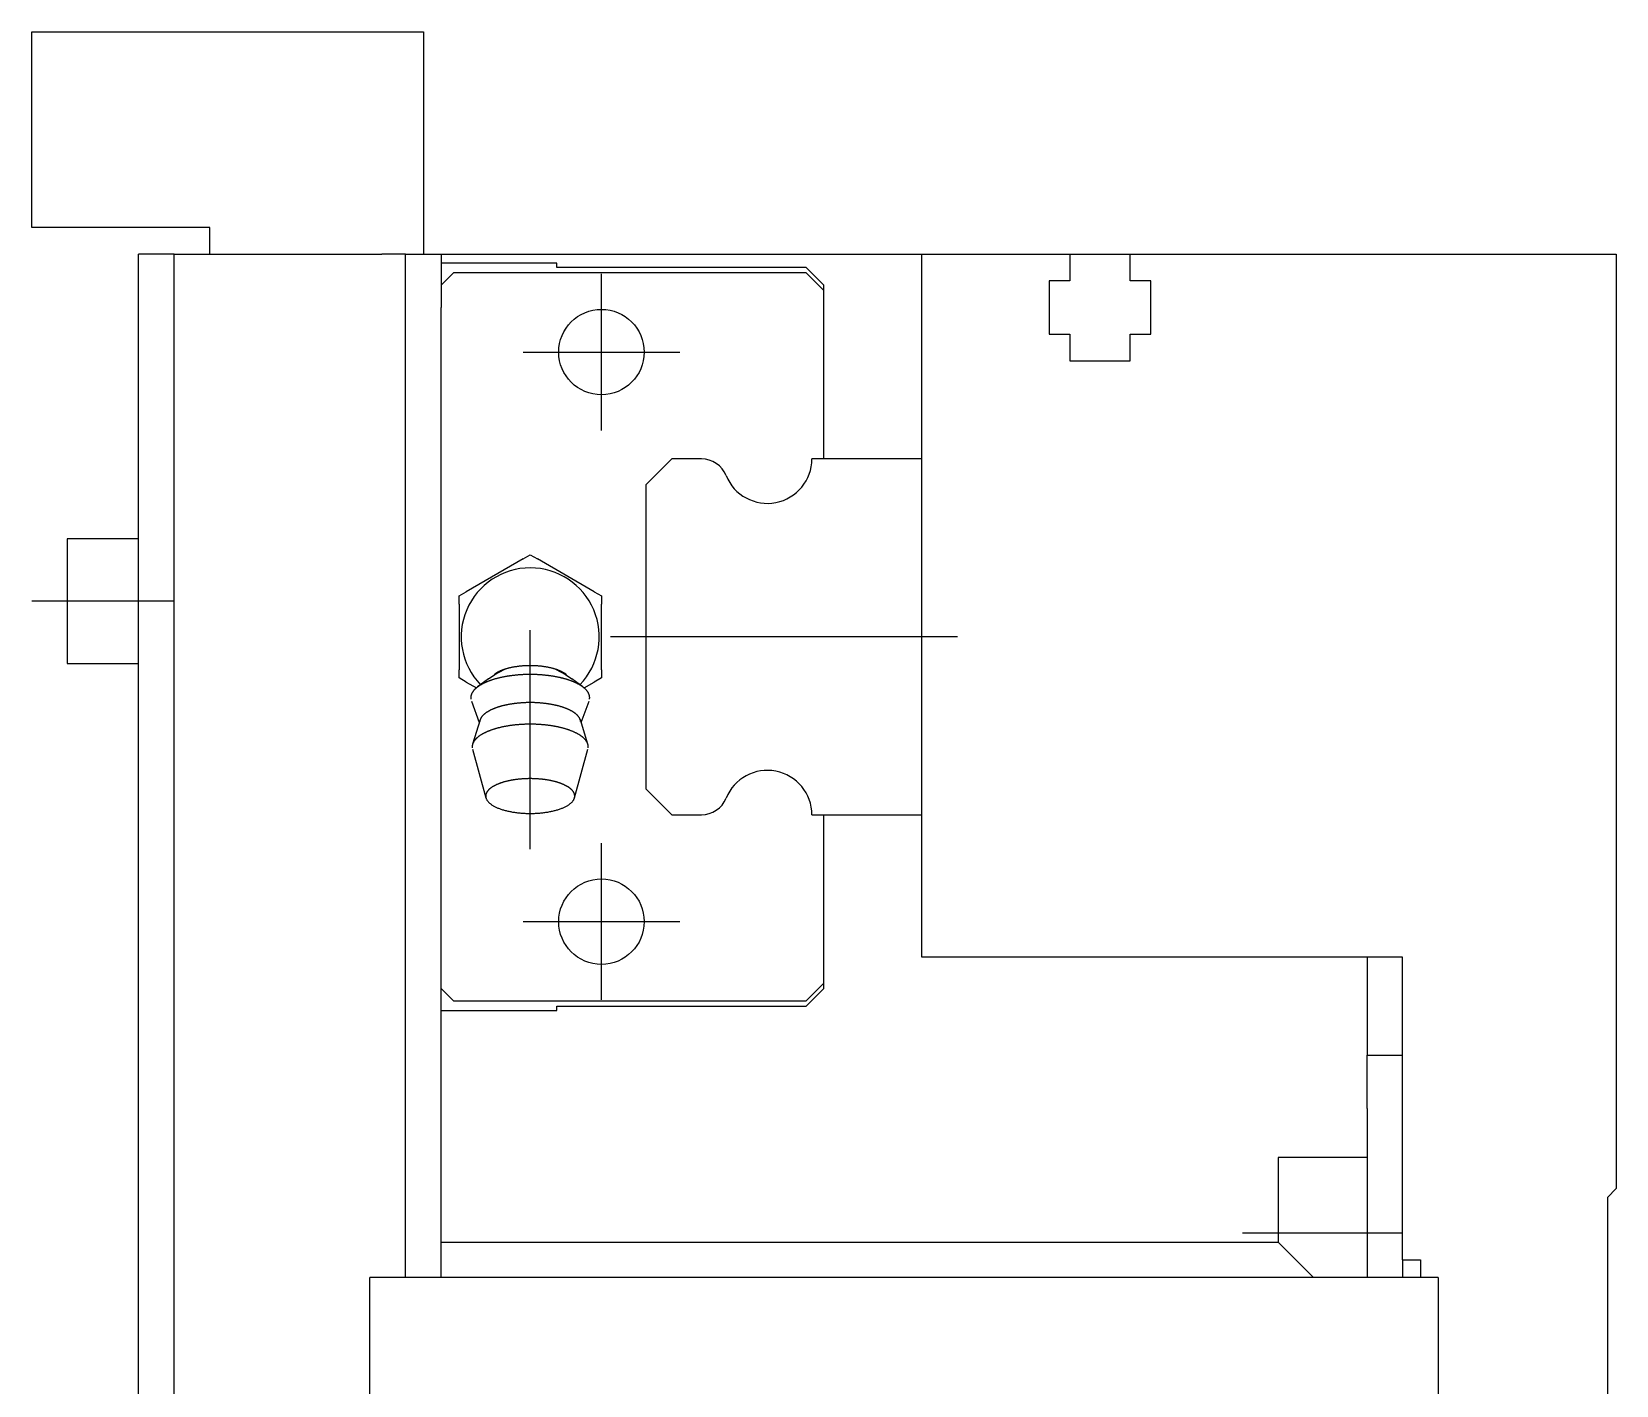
# Model space of a CAD drawing. Extents: x -94 to 672, y -24 to 362.
# Drawn here: x 583.5 to 672.5, y 283.8 to 359.9 of the extents above; entities that cross this region are included whole.
import ezdxf

# ---------------------------------------------------------------- set-up
doc = ezdxf.new("R2010")
doc.units = 0
doc.linetypes.add('CENTER', pattern=[50.8, 31.75, -6.35, 6.35, -6.35])
doc.layers.get('0').update_dxf_attribs({"linetype": 'CONTINUOUS'})
doc.layers.add('CENTER', color=1, linetype='CENTER')

msp = doc.modelspace()

# ---------------------------------------------------------------- linework, layer by layer
at = {"color": 7, "linetype": 'CONTINUOUS'}
for p, q in [((583.498, 348.9), (583.498, 359.9)), ((583.498, 359.9), (605.498, 359.9)), ((605.498, 359.9), (605.498, 347.4)), ((593.498, 348.9), (583.498, 348.9)), ((593.498, 347.4), (593.498, 348.9)), ((591.498, 347.4), (589.498, 347.4)), ((589.498, 344.4), (589.498, 347.4)), ((591.498, 347.4), (594.832, 347.4)), ((591.498, 344.4), (591.498, 347.4)), ((594.832, 347.4), (603.165, 347.4)), ((604.498, 347.4), (603.165, 347.4)), ((604.498, 344.4), (604.498, 347.4)), ((604.498, 347.4), (606.498, 347.4)), ((606.498, 347.4), (633.498, 347.4)), ((606.498, 347.4), (606.498, 344.4)), ((633.498, 335.9), (633.498, 347.4)), ((633.498, 347.4), (641.798, 347.4)), ((641.798, 347.4), (641.798, 345.9)), ((641.798, 347.4), (645.198, 347.4)), ((645.198, 347.4), (672.498, 347.4)), ((645.198, 345.9), (645.198, 347.4)), ((672.498, 347.4), (672.498, 294.9)), ((612.998, 346.9), (606.498, 346.9)), ((607.188, 346.35), (606.498, 345.66)), ((627.001, 346.35), (607.188, 346.35)), ((612.998, 346.65), (612.998, 346.9)), ((627.001, 346.65), (612.998, 346.65)), ((627.998, 345.653), (627.001, 346.65)), ((627.998, 345.353), (627.001, 346.35)), ((627.998, 345.353), (627.998, 345.653)), ((627.998, 335.9), (627.998, 345.353)), ((640.648, 345.9), (640.648, 342.9)), ((641.798, 345.9), (640.648, 345.9)), ((646.348, 345.9), (645.198, 345.9)), ((646.348, 342.9), (646.348, 345.9)), ((589.498, 155.4), (589.498, 344.4)), ((591.498, 155.4), (591.498, 344.4)), ((604.498, 289.9), (604.498, 344.4)), ((606.498, 289.9), (606.498, 344.4)), ((640.648, 342.9), (641.798, 342.9)), ((641.798, 342.9), (641.798, 341.4)), ((645.198, 341.4), (645.198, 342.9)), ((645.198, 342.9), (646.348, 342.9)), ((641.798, 341.4), (645.198, 341.4)), ((619.455, 335.9), (617.998, 334.443)), ((621.11, 335.9), (619.455, 335.9)), ((633.498, 335.9), (627.318, 335.9)), ((633.498, 315.9), (633.498, 335.9)), ((633.498, 315.9), (633.498, 335.9)), ((617.998, 334.443), (617.998, 317.357)), ((585.498, 331.4), (585.498, 327.9)), ((589.498, 331.4), (585.498, 331.4)), ((611.098, 330.282), (607.904, 328.438)), ((611.098, 330.282), (611.498, 330.513)), ((611.498, 330.513), (611.899, 330.282)), ((615.093, 328.438), (611.899, 330.282)), ((607.503, 328.207), (607.904, 328.438)), ((615.093, 328.438), (615.493, 328.207)), ((585.498, 327.9), (585.498, 324.4)), ((607.503, 327.744), (607.503, 328.207)), ((607.503, 327.744), (607.503, 324.056)), ((615.493, 328.207), (615.493, 327.744)), ((615.493, 324.056), (615.493, 327.744)), ((585.498, 324.4), (589.498, 324.4)), ((607.503, 323.593), (607.503, 324.056)), ((609.512, 323.784), (610.073, 324.08)), ((612.923, 324.08), (613.484, 323.784)), ((615.493, 324.056), (615.493, 323.593)), ((607.904, 323.362), (607.503, 323.593)), ((607.904, 323.362), (608.474, 323.033)), ((609.161, 323.55), (608.537, 323.083)), ((609.161, 323.55), (609.512, 323.784)), ((613.484, 323.784), (613.836, 323.55)), ((614.459, 323.083), (613.836, 323.55)), ((614.523, 323.033), (615.093, 323.362)), ((615.493, 323.593), (615.093, 323.362)), ((608.193, 322.293), (608.639, 321.086)), ((614.358, 321.086), (614.804, 322.293)), ((608.684, 321.232), (608.262, 319.871)), ((614.735, 319.871), (614.313, 321.232)), ((608.257, 319.581), (609.013, 316.851)), ((613.984, 316.851), (614.74, 319.581)), ((617.998, 317.357), (619.455, 315.9)), ((619.455, 315.9), (621.11, 315.9)), ((627.318, 315.9), (633.498, 315.9)), ((627.998, 306.447), (627.998, 315.9)), ((633.498, 307.9), (633.498, 315.9)), ((660.498, 307.9), (633.498, 307.9)), ((658.498, 307.9), (658.498, 302.4)), ((660.498, 290.9), (660.498, 307.9)), ((627.001, 305.45), (627.998, 306.447)), ((627.998, 306.147), (627.998, 306.447)), ((606.498, 306.14), (607.188, 305.45)), ((607.188, 305.45), (627.001, 305.45)), ((627.001, 305.15), (627.998, 306.147)), ((606.498, 304.9), (612.998, 304.9)), ((612.998, 305.15), (627.001, 305.15)), ((612.998, 304.9), (612.998, 305.15)), ((658.498, 299.4), (658.498, 302.4)), ((658.498, 302.4), (660.498, 302.4)), ((658.498, 299.4), (658.498, 289.9)), ((658.498, 296.65), (653.498, 296.65)), ((653.498, 296.65), (653.498, 292.4)), ((671.998, 294.4), (672.498, 294.9)), ((671.998, 294.4), (671.998, 205.4)), ((653.498, 292.4), (653.498, 291.9)), ((606.498, 291.9), (653.498, 291.9)), ((653.498, 291.9), (655.498, 289.9)), ((660.498, 290.9), (660.498, 289.9)), ((660.498, 290.9), (661.498, 290.9)), ((661.498, 290.9), (661.498, 289.9)), ((602.498, 209.9), (602.498, 289.9)), ((662.498, 289.9), (602.498, 289.9)), ((662.498, 289.9), (662.498, 209.9))]:
    msp.add_line(p, q, dxfattribs=at)
for points in [[(613.529, 323.779, 0), (613.512, 323.793, 0), (613.494, 323.806, 0), (613.475, 323.82, 0), (613.456, 323.834, 0), (613.436, 323.847, 0), (613.416, 323.86, 0), (613.395, 323.873, 0), (613.373, 323.886, 0), (613.351, 323.899, 0), (613.328, 323.912, 0), (613.305, 323.924, 0), (613.281, 323.937, 0), (613.256, 323.949, 0), (613.231, 323.961, 0), (613.206, 323.973, 0), (613.18, 323.984, 0), (613.153, 323.996, 0), (613.126, 324.007, 0), (613.099, 324.018, 0), (613.071, 324.029, 0), (613.042, 324.04, 0), (613.013, 324.05, 0), (612.984, 324.06, 0), (612.954, 324.071, 0), (612.923, 324.08, 0), (612.892, 324.09, 0), (612.861, 324.1, 0), (612.83, 324.109, 0), (612.797, 324.118, 0), (612.765, 324.127, 0), (612.732, 324.135, 0), (612.699, 324.144, 0), (612.665, 324.152, 0), (612.631, 324.16, 0), (612.597, 324.167, 0), (612.562, 324.175, 0), (612.527, 324.182, 0), (612.492, 324.189, 0), (612.456, 324.196, 0), (612.42, 324.202, 0), (612.384, 324.208, 0), (612.347, 324.214, 0), (612.311, 324.22, 0), (612.274, 324.225, 0), (612.236, 324.231, 0), (612.199, 324.235, 0), (612.161, 324.24, 0), (612.123, 324.245, 0), (612.085, 324.249, 0), (612.047, 324.253, 0), (612.008, 324.256, 0), (611.97, 324.26, 0), (611.931, 324.263, 0), (611.892, 324.266, 0), (611.853, 324.268, 0), (611.814, 324.27, 0), (611.775, 324.272, 0), (611.735, 324.274, 0), (611.696, 324.276, 0), (611.657, 324.277, 0), (611.617, 324.278, 0), (611.578, 324.279, 0), (611.538, 324.279, 0), (611.498, 324.279, 0), (611.459, 324.279, 0), (611.419, 324.279, 0), (611.38, 324.278, 0), (611.34, 324.277, 0), (611.301, 324.276, 0), (611.262, 324.274, 0), (611.222, 324.272, 0), (611.183, 324.27, 0), (611.144, 324.268, 0), (611.105, 324.266, 0), (611.066, 324.263, 0), (611.027, 324.26, 0), (610.989, 324.256, 0), (610.95, 324.253, 0), (610.912, 324.249, 0), (610.874, 324.245, 0), (610.836, 324.24, 0), (610.798, 324.235, 0), (610.761, 324.231, 0), (610.723, 324.225, 0), (610.686, 324.22, 0), (610.65, 324.214, 0), (610.613, 324.208, 0), (610.577, 324.202, 0), (610.541, 324.196, 0), (610.505, 324.189, 0), (610.47, 324.182, 0), (610.435, 324.175, 0), (610.4, 324.167, 0), (610.366, 324.16, 0), (610.332, 324.152, 0), (610.298, 324.144, 0), (610.265, 324.135, 0), (610.232, 324.127, 0), (610.199, 324.118, 0), (610.167, 324.109, 0), (610.136, 324.1, 0), (610.104, 324.09, 0), (610.074, 324.08, 0), (610.043, 324.071, 0), (610.013, 324.06, 0), (609.984, 324.05, 0), (609.955, 324.04, 0), (609.926, 324.029, 0), (609.898, 324.018, 0), (609.871, 324.007, 0), (609.844, 323.996, 0), (609.817, 323.984, 0), (609.791, 323.973, 0), (609.765, 323.961, 0), (609.74, 323.949, 0), (609.716, 323.937, 0), (609.692, 323.924, 0), (609.669, 323.912, 0), (609.646, 323.899, 0), (609.624, 323.886, 0), (609.602, 323.873, 0), (609.581, 323.86, 0), (609.561, 323.847, 0), (609.541, 323.834, 0), (609.522, 323.82, 0), (609.503, 323.806, 0), (609.485, 323.793, 0), (609.468, 323.779, 0)], [(611.498, 323.785, 0), (611.463, 323.784, 0), (611.427, 323.784, 0), (611.391, 323.784, 0), (611.356, 323.783, 0), (611.32, 323.783, 0), (611.284, 323.782, 0), (611.249, 323.781, 0), (611.213, 323.78, 0), (611.177, 323.778, 0), (611.142, 323.777, 0), (611.106, 323.776, 0), (611.071, 323.774, 0), (611.035, 323.772, 0), (611, 323.77, 0), (610.965, 323.768, 0), (610.929, 323.765, 0), (610.894, 323.763, 0), (610.859, 323.76, 0), (610.824, 323.758, 0), (610.789, 323.755, 0), (610.754, 323.752, 0), (610.719, 323.749, 0), (610.685, 323.745, 0), (610.65, 323.742, 0), (610.616, 323.738, 0), (610.581, 323.734, 0), (610.547, 323.73, 0), (610.513, 323.726, 0), (610.479, 323.722, 0), (610.445, 323.718, 0), (610.411, 323.713, 0), (610.377, 323.709, 0), (610.343, 323.704, 0), (610.31, 323.699, 0), (610.277, 323.694, 0), (610.243, 323.689, 0), (610.21, 323.684, 0), (610.177, 323.678, 0), (610.145, 323.673, 0), (610.112, 323.667, 0), (610.08, 323.661, 0), (610.047, 323.655, 0), (610.015, 323.649, 0), (609.983, 323.643, 0), (609.952, 323.636, 0), (609.92, 323.63, 0), (609.889, 323.623, 0), (609.857, 323.616, 0), (609.826, 323.609, 0), (609.796, 323.602, 0), (609.765, 323.595, 0), (609.734, 323.588, 0), (609.704, 323.58, 0), (609.674, 323.573, 0), (609.644, 323.565, 0), (609.615, 323.557, 0), (609.585, 323.549, 0), (609.556, 323.541, 0), (609.527, 323.533, 0), (609.498, 323.525, 0), (609.47, 323.516, 0), (609.442, 323.508, 0), (609.414, 323.499, 0), (609.386, 323.49, 0), (609.358, 323.481, 0), (609.331, 323.472, 0), (609.304, 323.463, 0), (609.277, 323.454, 0), (609.25, 323.445, 0), (609.224, 323.435, 0), (609.198, 323.426, 0), (609.172, 323.416, 0), (609.147, 323.406, 0), (609.122, 323.396, 0), (609.097, 323.386, 0), (609.072, 323.376, 0), (609.048, 323.366, 0), (609.023, 323.356, 0), (609, 323.345, 0), (608.976, 323.335, 0), (608.953, 323.324, 0), (608.93, 323.314, 0), (608.907, 323.303, 0), (608.885, 323.292, 0), (608.862, 323.281, 0), (608.841, 323.27, 0), (608.819, 323.259, 0), (608.798, 323.247, 0), (608.777, 323.236, 0), (608.757, 323.225, 0), (608.736, 323.213, 0), (608.716, 323.202, 0), (608.697, 323.19, 0), (608.677, 323.178, 0), (608.658, 323.166, 0), (608.64, 323.154, 0), (608.622, 323.142, 0), (608.604, 323.13, 0), (608.586, 323.118, 0), (608.569, 323.106, 0), (608.552, 323.094, 0), (608.535, 323.081, 0), (608.519, 323.069, 0), (608.503, 323.056, 0), (608.487, 323.044, 0), (608.472, 323.031, 0), (608.457, 323.019, 0), (608.442, 323.006, 0), (608.428, 322.993, 0), (608.414, 322.98, 0), (608.401, 322.967, 0), (608.387, 322.954, 0), (608.375, 322.941, 0), (608.362, 322.928, 0), (608.35, 322.915, 0), (608.338, 322.902, 0), (608.327, 322.889, 0), (608.316, 322.875, 0), (608.305, 322.862, 0), (608.295, 322.849, 0), (608.285, 322.835, 0), (608.275, 322.822, 0), (608.266, 322.808, 0), (608.257, 322.795, 0), (608.249, 322.781, 0), (608.241, 322.768, 0), (608.233, 322.754, 0), (608.226, 322.74, 0)], [(614.771, 322.74, 0), (614.764, 322.754, 0), (614.756, 322.768, 0), (614.748, 322.781, 0), (614.74, 322.795, 0), (614.731, 322.808, 0), (614.722, 322.822, 0), (614.712, 322.835, 0), (614.702, 322.849, 0), (614.692, 322.862, 0), (614.681, 322.875, 0), (614.67, 322.889, 0), (614.659, 322.902, 0), (614.647, 322.915, 0), (614.635, 322.928, 0), (614.622, 322.941, 0), (614.61, 322.954, 0), (614.596, 322.967, 0), (614.583, 322.98, 0), (614.569, 322.993, 0), (614.555, 323.006, 0), (614.54, 323.019, 0), (614.525, 323.031, 0), (614.51, 323.044, 0), (614.494, 323.056, 0), (614.478, 323.069, 0), (614.462, 323.081, 0), (614.445, 323.094, 0), (614.428, 323.106, 0), (614.411, 323.118, 0), (614.393, 323.13, 0), (614.375, 323.142, 0), (614.357, 323.154, 0), (614.338, 323.166, 0), (614.319, 323.178, 0), (614.3, 323.19, 0), (614.281, 323.202, 0), (614.261, 323.213, 0), (614.24, 323.225, 0), (614.22, 323.236, 0), (614.199, 323.247, 0), (614.178, 323.259, 0), (614.156, 323.27, 0), (614.134, 323.281, 0), (614.112, 323.292, 0), (614.09, 323.303, 0), (614.067, 323.314, 0), (614.044, 323.324, 0), (614.021, 323.335, 0), (613.997, 323.345, 0), (613.974, 323.356, 0), (613.949, 323.366, 0), (613.925, 323.376, 0), (613.9, 323.386, 0), (613.875, 323.396, 0), (613.85, 323.406, 0), (613.825, 323.416, 0), (613.799, 323.426, 0), (613.773, 323.435, 0), (613.746, 323.445, 0), (613.72, 323.454, 0), (613.693, 323.463, 0), (613.666, 323.472, 0), (613.639, 323.481, 0), (613.611, 323.49, 0), (613.583, 323.499, 0), (613.555, 323.508, 0), (613.527, 323.516, 0), (613.498, 323.525, 0), (613.47, 323.533, 0), (613.441, 323.541, 0), (613.412, 323.549, 0), (613.382, 323.557, 0), (613.353, 323.565, 0), (613.323, 323.573, 0), (613.293, 323.58, 0), (613.262, 323.588, 0), (613.232, 323.595, 0), (613.201, 323.602, 0), (613.171, 323.609, 0), (613.139, 323.616, 0), (613.108, 323.623, 0), (613.077, 323.63, 0), (613.045, 323.636, 0), (613.014, 323.643, 0), (612.982, 323.649, 0), (612.949, 323.655, 0), (612.917, 323.661, 0), (612.885, 323.667, 0), (612.852, 323.673, 0), (612.819, 323.678, 0), (612.787, 323.684, 0), (612.753, 323.689, 0), (612.72, 323.694, 0), (612.687, 323.699, 0), (612.653, 323.704, 0), (612.62, 323.709, 0), (612.586, 323.713, 0), (612.552, 323.718, 0), (612.518, 323.722, 0), (612.484, 323.726, 0), (612.45, 323.73, 0), (612.416, 323.734, 0), (612.381, 323.738, 0), (612.347, 323.742, 0), (612.312, 323.745, 0), (612.277, 323.749, 0), (612.243, 323.752, 0), (612.208, 323.755, 0), (612.173, 323.758, 0), (612.138, 323.76, 0), (612.103, 323.763, 0), (612.067, 323.765, 0), (612.032, 323.768, 0), (611.997, 323.77, 0), (611.962, 323.772, 0), (611.926, 323.774, 0), (611.891, 323.776, 0), (611.855, 323.777, 0), (611.82, 323.778, 0), (611.784, 323.78, 0), (611.748, 323.781, 0), (611.713, 323.782, 0), (611.677, 323.783, 0), (611.641, 323.783, 0), (611.606, 323.784, 0), (611.57, 323.784, 0), (611.534, 323.784, 0), (611.498, 323.785, 0)], [(608.226, 322.74, 0), (608.224, 322.738, 0), (608.223, 322.735, 0), (608.222, 322.733, 0), (608.221, 322.73, 0), (608.219, 322.727, 0), (608.218, 322.725, 0), (608.217, 322.722, 0), (608.215, 322.72, 0), (608.214, 322.717, 0), (608.213, 322.714, 0), (608.212, 322.712, 0), (608.211, 322.709, 0), (608.209, 322.707, 0), (608.208, 322.704, 0), (608.207, 322.702, 0), (608.206, 322.699, 0), (608.205, 322.696, 0), (608.204, 322.694, 0), (608.203, 322.691, 0), (608.202, 322.689, 0), (608.201, 322.686, 0), (608.199, 322.683, 0), (608.198, 322.681, 0), (608.197, 322.678, 0), (608.196, 322.676, 0), (608.195, 322.673, 0), (608.194, 322.67, 0), (608.193, 322.668, 0), (608.192, 322.665, 0), (608.192, 322.663, 0), (608.191, 322.66, 0), (608.19, 322.657, 0), (608.189, 322.655, 0), (608.188, 322.652, 0), (608.187, 322.65, 0), (608.186, 322.647, 0), (608.185, 322.644, 0), (608.184, 322.642, 0), (608.184, 322.639, 0), (608.183, 322.637, 0), (608.182, 322.634, 0), (608.181, 322.631, 0), (608.18, 322.629, 0), (608.18, 322.626, 0), (608.179, 322.624, 0), (608.178, 322.621, 0), (608.177, 322.618, 0), (608.177, 322.616, 0), (608.176, 322.613, 0), (608.175, 322.611, 0), (608.175, 322.608, 0), (608.174, 322.605, 0), (608.173, 322.603, 0), (608.173, 322.6, 0), (608.172, 322.597, 0), (608.172, 322.595, 0), (608.171, 322.592, 0), (608.17, 322.59, 0), (608.17, 322.587, 0), (608.169, 322.584, 0), (608.169, 322.582, 0), (608.168, 322.579, 0), (608.168, 322.577, 0), (608.167, 322.574, 0), (608.167, 322.571, 0), (608.166, 322.569, 0), (608.166, 322.566, 0), (608.165, 322.563, 0), (608.165, 322.561, 0), (608.165, 322.558, 0), (608.164, 322.556, 0), (608.164, 322.553, 0), (608.163, 322.55, 0), (608.163, 322.548, 0), (608.163, 322.545, 0), (608.162, 322.542, 0), (608.162, 322.54, 0), (608.162, 322.537, 0), (608.161, 322.535, 0), (608.161, 322.532, 0), (608.161, 322.529, 0), (608.161, 322.527, 0), (608.16, 322.524, 0), (608.16, 322.521, 0), (608.16, 322.519, 0), (608.16, 322.516, 0), (608.16, 322.514, 0), (608.159, 322.511, 0), (608.159, 322.508, 0), (608.159, 322.506, 0), (608.159, 322.503, 0), (608.159, 322.5, 0), (608.159, 322.498, 0), (608.159, 322.495, 0), (608.159, 322.493, 0), (608.159, 322.49, 0), (608.159, 322.487, 0), (608.158, 322.485, 0), (608.158, 322.482, 0), (608.158, 322.479, 0), (608.158, 322.477, 0), (608.158, 322.474, 0), (608.159, 322.472, 0), (608.159, 322.469, 0), (608.159, 322.466, 0), (608.159, 322.464, 0), (608.159, 322.461, 0), (608.159, 322.458, 0), (608.159, 322.456, 0), (608.159, 322.453, 0), (608.159, 322.451, 0), (608.159, 322.448, 0), (608.16, 322.445, 0), (608.16, 322.443, 0), (608.16, 322.44, 0), (608.16, 322.437, 0), (608.16, 322.435, 0), (608.161, 322.432, 0), (608.161, 322.43, 0), (608.161, 322.427, 0), (608.161, 322.424, 0), (608.162, 322.422, 0), (608.162, 322.419, 0), (608.162, 322.416, 0), (608.163, 322.414, 0), (608.163, 322.411, 0), (608.163, 322.409, 0), (608.164, 322.406, 0)], [(611.498, 322.206, 0), (611.465, 322.206, 0), (611.431, 322.206, 0), (611.397, 322.206, 0), (611.364, 322.205, 0), (611.33, 322.204, 0), (611.296, 322.204, 0), (611.263, 322.203, 0), (611.229, 322.201, 0), (611.195, 322.2, 0), (611.162, 322.199, 0), (611.128, 322.197, 0), (611.095, 322.195, 0), (611.062, 322.193, 0), (611.028, 322.191, 0), (610.995, 322.189, 0), (610.962, 322.186, 0), (610.929, 322.184, 0), (610.896, 322.181, 0), (610.863, 322.178, 0), (610.83, 322.175, 0), (610.797, 322.172, 0), (610.765, 322.169, 0), (610.732, 322.165, 0), (610.7, 322.162, 0), (610.667, 322.158, 0), (610.635, 322.154, 0), (610.603, 322.15, 0), (610.571, 322.146, 0), (610.539, 322.141, 0), (610.508, 322.137, 0), (610.476, 322.132, 0), (610.445, 322.127, 0), (610.413, 322.122, 0), (610.382, 322.117, 0), (610.351, 322.112, 0), (610.321, 322.106, 0), (610.29, 322.101, 0), (610.259, 322.095, 0), (610.229, 322.089, 0), (610.199, 322.083, 0), (610.169, 322.077, 0), (610.14, 322.071, 0), (610.11, 322.065, 0), (610.081, 322.058, 0), (610.052, 322.051, 0), (610.023, 322.045, 0), (609.994, 322.038, 0), (609.965, 322.031, 0), (609.937, 322.023, 0), (609.909, 322.016, 0), (609.881, 322.009, 0), (609.854, 322.001, 0), (609.826, 321.993, 0), (609.799, 321.985, 0), (609.772, 321.977, 0), (609.746, 321.969, 0), (609.719, 321.961, 0), (609.693, 321.953, 0), (609.667, 321.944, 0), (609.642, 321.936, 0), (609.616, 321.927, 0), (609.591, 321.918, 0), (609.566, 321.909, 0), (609.542, 321.9, 0), (609.517, 321.891, 0), (609.493, 321.882, 0), (609.47, 321.873, 0), (609.446, 321.863, 0), (609.423, 321.853, 0), (609.4, 321.844, 0), (609.378, 321.834, 0), (609.356, 321.824, 0), (609.334, 321.814, 0), (609.312, 321.804, 0), (609.291, 321.794, 0), (609.27, 321.783, 0), (609.249, 321.773, 0), (609.229, 321.762, 0), (609.209, 321.752, 0), (609.189, 321.741, 0), (609.169, 321.73, 0), (609.15, 321.719, 0), (609.132, 321.708, 0), (609.113, 321.697, 0), (609.095, 321.686, 0), (609.077, 321.675, 0), (609.06, 321.664, 0), (609.043, 321.652, 0), (609.026, 321.641, 0), (609.01, 321.629, 0), (608.994, 321.618, 0), (608.978, 321.606, 0), (608.963, 321.594, 0), (608.948, 321.583, 0), (608.934, 321.571, 0), (608.919, 321.559, 0), (608.906, 321.547, 0), (608.892, 321.535, 0), (608.879, 321.522, 0), (608.866, 321.51, 0), (608.854, 321.498, 0), (608.842, 321.486, 0), (608.83, 321.473, 0), (608.819, 321.461, 0), (608.808, 321.448, 0), (608.798, 321.436, 0), (608.788, 321.423, 0), (608.778, 321.411, 0), (608.769, 321.398, 0), (608.76, 321.385, 0), (608.751, 321.372, 0), (608.743, 321.36, 0), (608.735, 321.347, 0), (608.728, 321.334, 0), (608.721, 321.321, 0), (608.715, 321.308, 0), (608.708, 321.295, 0), (608.703, 321.282, 0), (608.697, 321.269, 0), (608.692, 321.256, 0), (608.688, 321.243, 0), (608.683, 321.23, 0), (608.68, 321.217, 0), (608.676, 321.204, 0), (608.673, 321.191, 0), (608.671, 321.177, 0), (608.668, 321.164, 0), (608.667, 321.151, 0)], [(614.33, 321.151, 0), (614.328, 321.164, 0), (614.326, 321.177, 0), (614.324, 321.191, 0), (614.321, 321.204, 0), (614.317, 321.217, 0), (614.313, 321.23, 0), (614.309, 321.243, 0), (614.305, 321.256, 0), (614.3, 321.269, 0), (614.294, 321.282, 0), (614.289, 321.295, 0), (614.282, 321.308, 0), (614.276, 321.321, 0), (614.269, 321.334, 0), (614.261, 321.347, 0), (614.254, 321.36, 0), (614.246, 321.372, 0), (614.237, 321.385, 0), (614.228, 321.398, 0), (614.219, 321.411, 0), (614.209, 321.423, 0), (614.199, 321.436, 0), (614.189, 321.448, 0), (614.178, 321.461, 0), (614.167, 321.473, 0), (614.155, 321.486, 0), (614.143, 321.498, 0), (614.131, 321.51, 0), (614.118, 321.522, 0), (614.105, 321.535, 0), (614.091, 321.547, 0), (614.078, 321.559, 0), (614.063, 321.571, 0), (614.049, 321.583, 0), (614.034, 321.594, 0), (614.019, 321.606, 0), (614.003, 321.618, 0), (613.987, 321.629, 0), (613.971, 321.641, 0), (613.954, 321.652, 0), (613.937, 321.664, 0), (613.919, 321.675, 0), (613.902, 321.686, 0), (613.884, 321.697, 0), (613.865, 321.708, 0), (613.847, 321.719, 0), (613.827, 321.73, 0), (613.808, 321.741, 0), (613.788, 321.752, 0), (613.768, 321.762, 0), (613.748, 321.773, 0), (613.727, 321.783, 0), (613.706, 321.794, 0), (613.685, 321.804, 0), (613.663, 321.814, 0), (613.641, 321.824, 0), (613.619, 321.834, 0), (613.597, 321.844, 0), (613.574, 321.853, 0), (613.551, 321.863, 0), (613.527, 321.873, 0), (613.503, 321.882, 0), (613.479, 321.891, 0), (613.455, 321.9, 0), (613.431, 321.909, 0), (613.406, 321.918, 0), (613.381, 321.927, 0), (613.355, 321.936, 0), (613.33, 321.944, 0), (613.304, 321.953, 0), (613.278, 321.961, 0), (613.251, 321.969, 0), (613.225, 321.977, 0), (613.198, 321.985, 0), (613.171, 321.993, 0), (613.143, 322.001, 0), (613.116, 322.009, 0), (613.088, 322.016, 0), (613.06, 322.023, 0), (613.031, 322.031, 0), (613.003, 322.038, 0), (612.974, 322.045, 0), (612.945, 322.051, 0), (612.916, 322.058, 0), (612.887, 322.065, 0), (612.857, 322.071, 0), (612.828, 322.077, 0), (612.798, 322.083, 0), (612.768, 322.089, 0), (612.737, 322.095, 0), (612.707, 322.101, 0), (612.676, 322.106, 0), (612.646, 322.112, 0), (612.615, 322.117, 0), (612.584, 322.122, 0), (612.552, 322.127, 0), (612.521, 322.132, 0), (612.489, 322.137, 0), (612.458, 322.141, 0), (612.426, 322.146, 0), (612.394, 322.15, 0), (612.362, 322.154, 0), (612.33, 322.158, 0), (612.297, 322.162, 0), (612.265, 322.165, 0), (612.232, 322.169, 0), (612.2, 322.172, 0), (612.167, 322.175, 0), (612.134, 322.178, 0), (612.101, 322.181, 0), (612.068, 322.184, 0), (612.035, 322.186, 0), (612.002, 322.189, 0), (611.969, 322.191, 0), (611.935, 322.193, 0), (611.902, 322.195, 0), (611.869, 322.197, 0), (611.835, 322.199, 0), (611.802, 322.2, 0), (611.768, 322.201, 0), (611.734, 322.203, 0), (611.701, 322.204, 0), (611.667, 322.204, 0), (611.633, 322.205, 0), (611.6, 322.206, 0), (611.566, 322.206, 0), (611.532, 322.206, 0), (611.498, 322.206, 0)], [(614.833, 322.406, 0), (614.834, 322.409, 0), (614.834, 322.411, 0), (614.834, 322.414, 0), (614.835, 322.416, 0), (614.835, 322.419, 0), (614.835, 322.422, 0), (614.835, 322.424, 0), (614.836, 322.427, 0), (614.836, 322.43, 0), (614.836, 322.432, 0), (614.836, 322.435, 0), (614.837, 322.437, 0), (614.837, 322.44, 0), (614.837, 322.443, 0), (614.837, 322.445, 0), (614.837, 322.448, 0), (614.838, 322.451, 0), (614.838, 322.453, 0), (614.838, 322.456, 0), (614.838, 322.458, 0), (614.838, 322.461, 0), (614.838, 322.464, 0), (614.838, 322.466, 0), (614.838, 322.469, 0), (614.838, 322.472, 0), (614.838, 322.474, 0), (614.838, 322.477, 0), (614.838, 322.479, 0), (614.838, 322.482, 0), (614.838, 322.485, 0), (614.838, 322.487, 0), (614.838, 322.49, 0), (614.838, 322.493, 0), (614.838, 322.495, 0), (614.838, 322.498, 0), (614.838, 322.5, 0), (614.838, 322.503, 0), (614.838, 322.506, 0), (614.838, 322.508, 0), (614.837, 322.511, 0), (614.837, 322.514, 0), (614.837, 322.516, 0), (614.837, 322.519, 0), (614.837, 322.521, 0), (614.836, 322.524, 0), (614.836, 322.527, 0), (614.836, 322.529, 0), (614.836, 322.532, 0), (614.835, 322.535, 0), (614.835, 322.537, 0), (614.835, 322.54, 0), (614.835, 322.542, 0), (614.834, 322.545, 0), (614.834, 322.548, 0), (614.834, 322.55, 0), (614.833, 322.553, 0), (614.833, 322.556, 0), (614.832, 322.558, 0), (614.832, 322.561, 0), (614.832, 322.563, 0), (614.831, 322.566, 0), (614.831, 322.569, 0), (614.83, 322.571, 0), (614.83, 322.574, 0), (614.829, 322.577, 0), (614.829, 322.579, 0), (614.828, 322.582, 0), (614.828, 322.584, 0), (614.827, 322.587, 0), (614.827, 322.59, 0), (614.826, 322.592, 0), (614.825, 322.595, 0), (614.825, 322.597, 0), (614.824, 322.6, 0), (614.824, 322.603, 0), (614.823, 322.605, 0), (614.822, 322.608, 0), (614.822, 322.611, 0), (614.821, 322.613, 0), (614.82, 322.616, 0), (614.819, 322.618, 0), (614.819, 322.621, 0), (614.818, 322.624, 0), (614.817, 322.626, 0), (614.817, 322.629, 0), (614.816, 322.631, 0), (614.815, 322.634, 0), (614.814, 322.637, 0), (614.813, 322.639, 0), (614.813, 322.642, 0), (614.812, 322.644, 0), (614.811, 322.647, 0), (614.81, 322.65, 0), (614.809, 322.652, 0), (614.808, 322.655, 0), (614.807, 322.657, 0), (614.806, 322.66, 0), (614.805, 322.663, 0), (614.804, 322.665, 0), (614.803, 322.668, 0), (614.803, 322.67, 0), (614.802, 322.673, 0), (614.801, 322.676, 0), (614.799, 322.678, 0), (614.798, 322.681, 0), (614.797, 322.683, 0), (614.796, 322.686, 0), (614.795, 322.689, 0), (614.794, 322.691, 0), (614.793, 322.694, 0), (614.792, 322.696, 0), (614.791, 322.699, 0), (614.79, 322.702, 0), (614.789, 322.704, 0), (614.787, 322.707, 0), (614.786, 322.709, 0), (614.785, 322.712, 0), (614.784, 322.714, 0), (614.783, 322.717, 0), (614.781, 322.72, 0), (614.78, 322.722, 0), (614.779, 322.725, 0), (614.778, 322.727, 0), (614.776, 322.73, 0), (614.775, 322.733, 0), (614.774, 322.735, 0), (614.772, 322.738, 0), (614.771, 322.74, 0)], [(611.498, 320.992, 0), (611.46, 320.992, 0), (611.421, 320.991, 0), (611.382, 320.991, 0), (611.343, 320.99, 0), (611.305, 320.99, 0), (611.266, 320.989, 0), (611.227, 320.987, 0), (611.189, 320.986, 0), (611.15, 320.984, 0), (611.111, 320.983, 0), (611.073, 320.981, 0), (611.034, 320.979, 0), (610.996, 320.977, 0), (610.958, 320.974, 0), (610.92, 320.972, 0), (610.881, 320.969, 0), (610.843, 320.966, 0), (610.805, 320.963, 0), (610.767, 320.959, 0), (610.73, 320.956, 0), (610.692, 320.952, 0), (610.655, 320.948, 0), (610.617, 320.944, 0), (610.58, 320.94, 0), (610.543, 320.936, 0), (610.506, 320.931, 0), (610.469, 320.927, 0), (610.432, 320.922, 0), (610.395, 320.917, 0), (610.359, 320.911, 0), (610.323, 320.906, 0), (610.287, 320.9, 0), (610.251, 320.895, 0), (610.215, 320.889, 0), (610.179, 320.883, 0), (610.144, 320.877, 0), (610.109, 320.87, 0), (610.074, 320.864, 0), (610.039, 320.857, 0), (610.004, 320.85, 0), (609.97, 320.843, 0), (609.936, 320.836, 0), (609.902, 320.829, 0), (609.868, 320.821, 0), (609.835, 320.813, 0), (609.801, 320.806, 0), (609.768, 320.798, 0), (609.736, 320.789, 0), (609.703, 320.781, 0), (609.671, 320.773, 0), (609.639, 320.764, 0), (609.607, 320.755, 0), (609.576, 320.747, 0), (609.544, 320.738, 0), (609.514, 320.728, 0), (609.483, 320.719, 0), (609.453, 320.71, 0), (609.422, 320.7, 0), (609.393, 320.69, 0), (609.363, 320.681, 0), (609.334, 320.671, 0), (609.305, 320.66, 0), (609.277, 320.65, 0), (609.248, 320.64, 0), (609.221, 320.629, 0), (609.193, 320.619, 0), (609.166, 320.608, 0), (609.139, 320.597, 0), (609.112, 320.586, 0), (609.086, 320.575, 0), (609.06, 320.563, 0), (609.034, 320.552, 0), (609.009, 320.54, 0), (608.984, 320.529, 0), (608.96, 320.517, 0), (608.936, 320.505, 0), (608.912, 320.493, 0), (608.888, 320.481, 0), (608.865, 320.469, 0), (608.843, 320.457, 0), (608.82, 320.444, 0), (608.798, 320.432, 0), (608.777, 320.419, 0), (608.756, 320.406, 0), (608.735, 320.394, 0), (608.714, 320.381, 0), (608.694, 320.368, 0), (608.675, 320.355, 0), (608.656, 320.341, 0), (608.637, 320.328, 0), (608.618, 320.315, 0), (608.601, 320.301, 0), (608.583, 320.288, 0), (608.566, 320.274, 0), (608.549, 320.261, 0), (608.533, 320.247, 0), (608.517, 320.233, 0), (608.501, 320.219, 0), (608.486, 320.205, 0), (608.472, 320.191, 0), (608.457, 320.177, 0), (608.444, 320.163, 0), (608.43, 320.149, 0), (608.417, 320.134, 0), (608.405, 320.12, 0), (608.393, 320.106, 0), (608.381, 320.091, 0), (608.37, 320.077, 0), (608.36, 320.062, 0), (608.349, 320.047, 0), (608.34, 320.033, 0), (608.33, 320.018, 0), (608.321, 320.003, 0), (608.313, 319.988, 0), (608.305, 319.974, 0), (608.297, 319.959, 0), (608.29, 319.944, 0), (608.283, 319.929, 0), (608.277, 319.914, 0), (608.271, 319.899, 0), (608.266, 319.884, 0), (608.261, 319.869, 0), (608.257, 319.854, 0), (608.253, 319.839, 0), (608.25, 319.824, 0), (608.247, 319.808, 0), (608.244, 319.793, 0), (608.242, 319.778, 0)], [(614.755, 319.778, 0), (614.753, 319.793, 0), (614.75, 319.808, 0), (614.747, 319.824, 0), (614.744, 319.839, 0), (614.74, 319.854, 0), (614.736, 319.869, 0), (614.731, 319.884, 0), (614.725, 319.899, 0), (614.72, 319.914, 0), (614.713, 319.929, 0), (614.707, 319.944, 0), (614.7, 319.959, 0), (614.692, 319.974, 0), (614.684, 319.988, 0), (614.676, 320.003, 0), (614.667, 320.018, 0), (614.657, 320.033, 0), (614.648, 320.047, 0), (614.637, 320.062, 0), (614.627, 320.077, 0), (614.615, 320.091, 0), (614.604, 320.106, 0), (614.592, 320.12, 0), (614.579, 320.134, 0), (614.567, 320.149, 0), (614.553, 320.163, 0), (614.539, 320.177, 0), (614.525, 320.191, 0), (614.511, 320.205, 0), (614.496, 320.219, 0), (614.48, 320.233, 0), (614.464, 320.247, 0), (614.448, 320.261, 0), (614.431, 320.274, 0), (614.414, 320.288, 0), (614.396, 320.301, 0), (614.378, 320.315, 0), (614.36, 320.328, 0), (614.341, 320.341, 0), (614.322, 320.355, 0), (614.302, 320.368, 0), (614.282, 320.381, 0), (614.262, 320.394, 0), (614.241, 320.406, 0), (614.22, 320.419, 0), (614.199, 320.432, 0), (614.177, 320.444, 0), (614.154, 320.457, 0), (614.132, 320.469, 0), (614.109, 320.481, 0), (614.085, 320.493, 0), (614.061, 320.505, 0), (614.037, 320.517, 0), (614.013, 320.529, 0), (613.988, 320.54, 0), (613.963, 320.552, 0), (613.937, 320.563, 0), (613.911, 320.575, 0), (613.885, 320.586, 0), (613.858, 320.597, 0), (613.831, 320.608, 0), (613.804, 320.619, 0), (613.776, 320.629, 0), (613.748, 320.64, 0), (613.72, 320.65, 0), (613.692, 320.66, 0), (613.663, 320.671, 0), (613.634, 320.681, 0), (613.604, 320.69, 0), (613.574, 320.7, 0), (613.544, 320.71, 0), (613.514, 320.719, 0), (613.483, 320.728, 0), (613.452, 320.738, 0), (613.421, 320.747, 0), (613.39, 320.755, 0), (613.358, 320.764, 0), (613.326, 320.773, 0), (613.294, 320.781, 0), (613.261, 320.789, 0), (613.228, 320.798, 0), (613.195, 320.806, 0), (613.162, 320.813, 0), (613.129, 320.821, 0), (613.095, 320.829, 0), (613.061, 320.836, 0), (613.027, 320.843, 0), (612.993, 320.85, 0), (612.958, 320.857, 0), (612.923, 320.864, 0), (612.888, 320.87, 0), (612.853, 320.877, 0), (612.818, 320.883, 0), (612.782, 320.889, 0), (612.746, 320.895, 0), (612.71, 320.9, 0), (612.674, 320.906, 0), (612.638, 320.911, 0), (612.601, 320.917, 0), (612.565, 320.922, 0), (612.528, 320.927, 0), (612.491, 320.931, 0), (612.454, 320.936, 0), (612.417, 320.94, 0), (612.38, 320.944, 0), (612.342, 320.948, 0), (612.305, 320.952, 0), (612.267, 320.956, 0), (612.229, 320.959, 0), (612.192, 320.963, 0), (612.154, 320.966, 0), (612.116, 320.969, 0), (612.077, 320.972, 0), (612.039, 320.974, 0), (612.001, 320.977, 0), (611.962, 320.979, 0), (611.924, 320.981, 0), (611.886, 320.983, 0), (611.847, 320.984, 0), (611.808, 320.986, 0), (611.77, 320.987, 0), (611.731, 320.989, 0), (611.692, 320.99, 0), (611.654, 320.99, 0), (611.615, 320.991, 0), (611.576, 320.991, 0), (611.537, 320.992, 0), (611.498, 320.992, 0)], [(608.242, 319.778, 0), (608.242, 319.777, 0), (608.242, 319.776, 0), (608.242, 319.776, 0), (608.242, 319.775, 0), (608.242, 319.774, 0), (608.241, 319.773, 0), (608.241, 319.772, 0), (608.241, 319.771, 0), (608.241, 319.77, 0), (608.241, 319.769, 0), (608.241, 319.768, 0), (608.241, 319.768, 0), (608.241, 319.767, 0), (608.241, 319.766, 0), (608.241, 319.765, 0), (608.241, 319.764, 0), (608.24, 319.763, 0), (608.24, 319.762, 0), (608.24, 319.761, 0), (608.24, 319.76, 0), (608.24, 319.76, 0), (608.24, 319.759, 0), (608.24, 319.758, 0), (608.24, 319.757, 0), (608.24, 319.756, 0), (608.24, 319.755, 0), (608.24, 319.754, 0), (608.24, 319.753, 0), (608.24, 319.752, 0), (608.24, 319.751, 0), (608.24, 319.751, 0), (608.239, 319.75, 0), (608.239, 319.749, 0), (608.239, 319.748, 0), (608.239, 319.747, 0), (608.239, 319.746, 0), (608.239, 319.745, 0), (608.239, 319.744, 0), (608.239, 319.743, 0), (608.239, 319.743, 0), (608.239, 319.742, 0), (608.239, 319.741, 0), (608.239, 319.74, 0), (608.239, 319.739, 0), (608.239, 319.738, 0), (608.239, 319.737, 0), (608.239, 319.736, 0), (608.239, 319.735, 0), (608.239, 319.735, 0), (608.239, 319.734, 0), (608.239, 319.733, 0), (608.239, 319.732, 0), (608.239, 319.731, 0), (608.239, 319.73, 0), (608.239, 319.729, 0), (608.239, 319.728, 0), (608.239, 319.727, 0), (608.239, 319.727, 0), (608.239, 319.726, 0), (608.238, 319.725, 0), (608.238, 319.724, 0), (608.238, 319.723, 0), (608.238, 319.722, 0), (608.238, 319.721, 0), (608.238, 319.72, 0), (608.238, 319.719, 0), (608.238, 319.719, 0), (608.238, 319.718, 0), (608.238, 319.717, 0), (608.238, 319.716, 0), (608.238, 319.715, 0), (608.238, 319.714, 0), (608.238, 319.713, 0), (608.238, 319.712, 0), (608.238, 319.711, 0), (608.239, 319.711, 0), (608.239, 319.71, 0), (608.239, 319.709, 0), (608.239, 319.708, 0), (608.239, 319.707, 0), (608.239, 319.706, 0), (608.239, 319.705, 0), (608.239, 319.704, 0), (608.239, 319.703, 0), (608.239, 319.702, 0), (608.239, 319.702, 0), (608.239, 319.701, 0), (608.239, 319.7, 0), (608.239, 319.699, 0), (608.239, 319.698, 0), (608.239, 319.697, 0), (608.239, 319.696, 0), (608.239, 319.695, 0), (608.239, 319.694, 0), (608.239, 319.694, 0), (608.239, 319.693, 0), (608.239, 319.692, 0), (608.239, 319.691, 0), (608.239, 319.69, 0), (608.239, 319.689, 0), (608.239, 319.688, 0), (608.239, 319.687, 0), (608.239, 319.686, 0), (608.24, 319.686, 0), (608.24, 319.685, 0), (608.24, 319.684, 0), (608.24, 319.683, 0), (608.24, 319.682, 0), (608.24, 319.681, 0), (608.24, 319.68, 0), (608.24, 319.679, 0), (608.24, 319.678, 0), (608.24, 319.678, 0), (608.24, 319.677, 0), (608.24, 319.676, 0), (608.24, 319.675, 0), (608.24, 319.674, 0), (608.24, 319.673, 0), (608.241, 319.672, 0), (608.241, 319.671, 0), (608.241, 319.67, 0), (608.241, 319.67, 0), (608.241, 319.669, 0), (608.241, 319.668, 0), (608.241, 319.667, 0), (608.241, 319.666, 0), (608.241, 319.665, 0), (608.241, 319.664, 0)], [(614.756, 319.664, 0), (614.756, 319.665, 0), (614.756, 319.666, 0), (614.756, 319.667, 0), (614.756, 319.668, 0), (614.756, 319.669, 0), (614.756, 319.67, 0), (614.756, 319.67, 0), (614.756, 319.671, 0), (614.756, 319.672, 0), (614.756, 319.673, 0), (614.757, 319.674, 0), (614.757, 319.675, 0), (614.757, 319.676, 0), (614.757, 319.677, 0), (614.757, 319.678, 0), (614.757, 319.678, 0), (614.757, 319.679, 0), (614.757, 319.68, 0), (614.757, 319.681, 0), (614.757, 319.682, 0), (614.757, 319.683, 0), (614.757, 319.684, 0), (614.757, 319.685, 0), (614.757, 319.686, 0), (614.757, 319.686, 0), (614.758, 319.687, 0), (614.758, 319.688, 0), (614.758, 319.689, 0), (614.758, 319.69, 0), (614.758, 319.691, 0), (614.758, 319.692, 0), (614.758, 319.693, 0), (614.758, 319.694, 0), (614.758, 319.694, 0), (614.758, 319.695, 0), (614.758, 319.696, 0), (614.758, 319.697, 0), (614.758, 319.698, 0), (614.758, 319.699, 0), (614.758, 319.7, 0), (614.758, 319.701, 0), (614.758, 319.702, 0), (614.758, 319.702, 0), (614.758, 319.703, 0), (614.758, 319.704, 0), (614.758, 319.705, 0), (614.758, 319.706, 0), (614.758, 319.707, 0), (614.758, 319.708, 0), (614.758, 319.709, 0), (614.758, 319.71, 0), (614.758, 319.711, 0), (614.758, 319.711, 0), (614.758, 319.712, 0), (614.758, 319.713, 0), (614.758, 319.714, 0), (614.758, 319.715, 0), (614.758, 319.716, 0), (614.758, 319.717, 0), (614.758, 319.718, 0), (614.758, 319.719, 0), (614.758, 319.719, 0), (614.758, 319.72, 0), (614.758, 319.721, 0), (614.758, 319.722, 0), (614.758, 319.723, 0), (614.758, 319.724, 0), (614.758, 319.725, 0), (614.758, 319.726, 0), (614.758, 319.727, 0), (614.758, 319.727, 0), (614.758, 319.728, 0), (614.758, 319.729, 0), (614.758, 319.73, 0), (614.758, 319.731, 0), (614.758, 319.732, 0), (614.758, 319.733, 0), (614.758, 319.734, 0), (614.758, 319.735, 0), (614.758, 319.735, 0), (614.758, 319.736, 0), (614.758, 319.737, 0), (614.758, 319.738, 0), (614.758, 319.739, 0), (614.758, 319.74, 0), (614.758, 319.741, 0), (614.758, 319.742, 0), (614.758, 319.743, 0), (614.758, 319.743, 0), (614.758, 319.744, 0), (614.758, 319.745, 0), (614.758, 319.746, 0), (614.758, 319.747, 0), (614.758, 319.748, 0), (614.757, 319.749, 0), (614.757, 319.75, 0), (614.757, 319.751, 0), (614.757, 319.751, 0), (614.757, 319.752, 0), (614.757, 319.753, 0), (614.757, 319.754, 0), (614.757, 319.755, 0), (614.757, 319.756, 0), (614.757, 319.757, 0), (614.757, 319.758, 0), (614.757, 319.759, 0), (614.757, 319.76, 0), (614.757, 319.76, 0), (614.757, 319.761, 0), (614.756, 319.762, 0), (614.756, 319.763, 0), (614.756, 319.764, 0), (614.756, 319.765, 0), (614.756, 319.766, 0), (614.756, 319.767, 0), (614.756, 319.768, 0), (614.756, 319.768, 0), (614.756, 319.769, 0), (614.756, 319.77, 0), (614.756, 319.771, 0), (614.756, 319.772, 0), (614.755, 319.773, 0), (614.755, 319.774, 0), (614.755, 319.775, 0), (614.755, 319.776, 0), (614.755, 319.776, 0), (614.755, 319.777, 0), (614.755, 319.778, 0)], [(611.498, 317.933, 0), (611.467, 317.933, 0), (611.435, 317.933, 0), (611.404, 317.933, 0), (611.372, 317.932, 0), (611.341, 317.931, 0), (611.31, 317.931, 0), (611.278, 317.929, 0), (611.247, 317.928, 0), (611.216, 317.927, 0), (611.184, 317.926, 0), (611.153, 317.924, 0), (611.122, 317.922, 0), (611.091, 317.92, 0), (611.06, 317.918, 0), (611.029, 317.916, 0), (610.998, 317.914, 0), (610.967, 317.911, 0), (610.936, 317.908, 0), (610.906, 317.905, 0), (610.875, 317.902, 0), (610.845, 317.899, 0), (610.814, 317.896, 0), (610.784, 317.893, 0), (610.754, 317.889, 0), (610.724, 317.885, 0), (610.694, 317.881, 0), (610.664, 317.877, 0), (610.635, 317.873, 0), (610.605, 317.869, 0), (610.576, 317.864, 0), (610.546, 317.86, 0), (610.517, 317.855, 0), (610.489, 317.85, 0), (610.46, 317.845, 0), (610.431, 317.84, 0), (610.403, 317.834, 0), (610.375, 317.829, 0), (610.347, 317.823, 0), (610.319, 317.818, 0), (610.291, 317.812, 0), (610.263, 317.806, 0), (610.236, 317.8, 0), (610.209, 317.793, 0), (610.182, 317.787, 0), (610.156, 317.78, 0), (610.129, 317.774, 0), (610.103, 317.767, 0), (610.077, 317.76, 0), (610.051, 317.753, 0), (610.025, 317.746, 0), (610, 317.738, 0), (609.975, 317.731, 0), (609.95, 317.723, 0), (609.925, 317.716, 0), (609.901, 317.708, 0), (609.877, 317.7, 0), (609.853, 317.692, 0), (609.83, 317.684, 0), (609.806, 317.676, 0), (609.783, 317.667, 0), (609.76, 317.659, 0), (609.738, 317.65, 0), (609.716, 317.641, 0), (609.694, 317.632, 0), (609.672, 317.624, 0), (609.651, 317.614, 0), (609.63, 317.605, 0), (609.609, 317.596, 0), (609.588, 317.587, 0), (609.568, 317.577, 0), (609.548, 317.568, 0), (609.529, 317.558, 0), (609.51, 317.548, 0), (609.491, 317.538, 0), (609.472, 317.529, 0), (609.454, 317.519, 0), (609.436, 317.508, 0), (609.418, 317.498, 0), (609.401, 317.488, 0), (609.384, 317.478, 0), (609.367, 317.467, 0), (609.351, 317.457, 0), (609.335, 317.446, 0), (609.319, 317.435, 0), (609.304, 317.424, 0), (609.289, 317.414, 0), (609.275, 317.403, 0), (609.26, 317.392, 0), (609.246, 317.381, 0), (609.233, 317.37, 0), (609.22, 317.358, 0), (609.207, 317.347, 0), (609.195, 317.336, 0), (609.183, 317.324, 0), (609.171, 317.313, 0), (609.16, 317.302, 0), (609.149, 317.29, 0), (609.138, 317.278, 0), (609.128, 317.267, 0), (609.118, 317.255, 0), (609.109, 317.243, 0), (609.1, 317.231, 0), (609.091, 317.22, 0), (609.083, 317.208, 0), (609.075, 317.196, 0), (609.067, 317.184, 0), (609.06, 317.172, 0), (609.053, 317.16, 0), (609.047, 317.148, 0), (609.041, 317.136, 0), (609.035, 317.124, 0), (609.03, 317.112, 0), (609.025, 317.099, 0), (609.021, 317.087, 0), (609.017, 317.075, 0), (609.013, 317.063, 0), (609.01, 317.05, 0), (609.007, 317.038, 0), (609.005, 317.026, 0), (609.003, 317.014, 0), (609.001, 317.001, 0), (609, 316.989, 0), (608.999, 316.977, 0), (608.999, 316.964, 0), (608.998, 316.952, 0), (608.999, 316.94, 0), (609, 316.928, 0), (609.001, 316.915, 0)], [(613.996, 316.915, 0), (613.997, 316.928, 0), (613.998, 316.94, 0), (613.998, 316.952, 0), (613.998, 316.964, 0), (613.998, 316.977, 0), (613.997, 316.989, 0), (613.996, 317.001, 0), (613.994, 317.014, 0), (613.992, 317.026, 0), (613.99, 317.038, 0), (613.987, 317.05, 0), (613.984, 317.063, 0), (613.98, 317.075, 0), (613.976, 317.087, 0), (613.972, 317.099, 0), (613.967, 317.112, 0), (613.962, 317.124, 0), (613.956, 317.136, 0), (613.95, 317.148, 0), (613.944, 317.16, 0), (613.937, 317.172, 0), (613.93, 317.184, 0), (613.922, 317.196, 0), (613.914, 317.208, 0), (613.906, 317.22, 0), (613.897, 317.231, 0), (613.888, 317.243, 0), (613.879, 317.255, 0), (613.869, 317.267, 0), (613.859, 317.278, 0), (613.848, 317.29, 0), (613.837, 317.302, 0), (613.826, 317.313, 0), (613.814, 317.324, 0), (613.802, 317.336, 0), (613.79, 317.347, 0), (613.777, 317.358, 0), (613.764, 317.37, 0), (613.75, 317.381, 0), (613.737, 317.392, 0), (613.722, 317.403, 0), (613.708, 317.414, 0), (613.693, 317.424, 0), (613.678, 317.435, 0), (613.662, 317.446, 0), (613.646, 317.457, 0), (613.63, 317.467, 0), (613.613, 317.478, 0), (613.596, 317.488, 0), (613.579, 317.498, 0), (613.561, 317.508, 0), (613.543, 317.519, 0), (613.525, 317.529, 0), (613.506, 317.538, 0), (613.487, 317.548, 0), (613.468, 317.558, 0), (613.449, 317.568, 0), (613.429, 317.577, 0), (613.409, 317.587, 0), (613.388, 317.596, 0), (613.367, 317.605, 0), (613.346, 317.614, 0), (613.325, 317.624, 0), (613.303, 317.632, 0), (613.281, 317.641, 0), (613.259, 317.65, 0), (613.236, 317.659, 0), (613.214, 317.667, 0), (613.191, 317.676, 0), (613.167, 317.684, 0), (613.144, 317.692, 0), (613.12, 317.7, 0), (613.096, 317.708, 0), (613.071, 317.716, 0), (613.047, 317.723, 0), (613.022, 317.731, 0), (612.997, 317.738, 0), (612.971, 317.746, 0), (612.946, 317.753, 0), (612.92, 317.76, 0), (612.894, 317.767, 0), (612.868, 317.774, 0), (612.841, 317.78, 0), (612.815, 317.787, 0), (612.788, 317.793, 0), (612.761, 317.8, 0), (612.733, 317.806, 0), (612.706, 317.812, 0), (612.678, 317.818, 0), (612.65, 317.823, 0), (612.622, 317.829, 0), (612.594, 317.834, 0), (612.566, 317.84, 0), (612.537, 317.845, 0), (612.508, 317.85, 0), (612.479, 317.855, 0), (612.45, 317.86, 0), (612.421, 317.864, 0), (612.392, 317.869, 0), (612.362, 317.873, 0), (612.333, 317.877, 0), (612.303, 317.881, 0), (612.273, 317.885, 0), (612.243, 317.889, 0), (612.213, 317.893, 0), (612.183, 317.896, 0), (612.152, 317.899, 0), (612.122, 317.902, 0), (612.091, 317.905, 0), (612.061, 317.908, 0), (612.03, 317.911, 0), (611.999, 317.914, 0), (611.968, 317.916, 0), (611.937, 317.918, 0), (611.906, 317.92, 0), (611.875, 317.922, 0), (611.844, 317.924, 0), (611.813, 317.926, 0), (611.781, 317.927, 0), (611.75, 317.928, 0), (611.719, 317.929, 0), (611.687, 317.931, 0), (611.656, 317.931, 0), (611.624, 317.932, 0), (611.593, 317.933, 0), (611.561, 317.933, 0), (611.53, 317.933, 0), (611.498, 317.933, 0)], [(609.001, 316.915, 0), (609.004, 316.892, 0), (609.009, 316.869, 0), (609.015, 316.845, 0), (609.022, 316.822, 0), (609.031, 316.799, 0), (609.041, 316.776, 0), (609.053, 316.753, 0), (609.066, 316.731, 0), (609.081, 316.708, 0), (609.097, 316.686, 0), (609.114, 316.663, 0), (609.132, 316.641, 0), (609.152, 316.619, 0), (609.174, 316.597, 0), (609.196, 316.576, 0), (609.22, 316.554, 0), (609.245, 316.533, 0), (609.272, 316.512, 0), (609.3, 316.492, 0), (609.329, 316.471, 0), (609.359, 316.451, 0), (609.391, 316.431, 0), (609.423, 316.412, 0), (609.457, 316.393, 0), (609.492, 316.374, 0), (609.528, 316.355, 0), (609.566, 316.337, 0), (609.604, 316.319, 0), (609.644, 316.302, 0), (609.684, 316.284, 0), (609.726, 316.268, 0), (609.768, 316.251, 0), (609.812, 316.235, 0), (609.857, 316.22, 0), (609.902, 316.205, 0), (609.948, 316.19, 0), (609.996, 316.176, 0), (610.044, 316.162, 0), (610.093, 316.149, 0), (610.143, 316.136, 0), (610.193, 316.123, 0), (610.244, 316.111, 0), (610.296, 316.1, 0), (610.349, 316.089, 0), (610.403, 316.079, 0), (610.456, 316.069, 0), (610.511, 316.059, 0), (610.566, 316.05, 0), (610.622, 316.042, 0), (610.678, 316.034, 0), (610.735, 316.026, 0), (610.792, 316.019, 0), (610.849, 316.013, 0), (610.907, 316.007, 0), (610.965, 316.002, 0), (611.024, 315.997, 0), (611.082, 315.993, 0), (611.141, 315.99, 0), (611.201, 315.987, 0), (611.26, 315.984, 0), (611.319, 315.982, 0), (611.379, 315.981, 0), (611.439, 315.98, 0), (611.498, 315.98, 0), (611.558, 315.98, 0), (611.618, 315.981, 0), (611.677, 315.982, 0), (611.737, 315.984, 0), (611.796, 315.987, 0), (611.855, 315.99, 0), (611.914, 315.993, 0), (611.973, 315.997, 0), (612.032, 316.002, 0), (612.09, 316.007, 0), (612.148, 316.013, 0), (612.205, 316.019, 0), (612.262, 316.026, 0), (612.319, 316.034, 0), (612.375, 316.042, 0), (612.431, 316.05, 0), (612.486, 316.059, 0), (612.54, 316.069, 0), (612.594, 316.079, 0), (612.648, 316.089, 0), (612.7, 316.1, 0), (612.752, 316.111, 0), (612.804, 316.123, 0), (612.854, 316.136, 0), (612.904, 316.149, 0), (612.953, 316.162, 0), (613.001, 316.176, 0), (613.048, 316.19, 0), (613.095, 316.205, 0), (613.14, 316.22, 0), (613.185, 316.235, 0), (613.228, 316.251, 0), (613.271, 316.268, 0), (613.313, 316.284, 0), (613.353, 316.302, 0), (613.393, 316.319, 0), (613.431, 316.337, 0), (613.468, 316.355, 0), (613.505, 316.374, 0), (613.54, 316.393, 0), (613.574, 316.412, 0), (613.606, 316.431, 0), (613.638, 316.451, 0), (613.668, 316.471, 0), (613.697, 316.492, 0), (613.725, 316.512, 0), (613.751, 316.533, 0), (613.777, 316.554, 0), (613.801, 316.576, 0), (613.823, 316.597, 0), (613.845, 316.619, 0), (613.864, 316.641, 0), (613.883, 316.663, 0), (613.9, 316.686, 0), (613.916, 316.708, 0), (613.931, 316.731, 0), (613.944, 316.753, 0), (613.956, 316.776, 0), (613.966, 316.799, 0), (613.975, 316.822, 0), (613.982, 316.845, 0), (613.988, 316.869, 0), (613.993, 316.892, 0), (613.996, 316.915, 0)]]:
    msp.add_polyline3d(points, dxfattribs=at)
for centre in [(615.498, 341.9), (615.498, 309.9)]:
    msp.add_circle(centre, 2.4, dxfattribs=at)
for centre, radius, start, end in [((621.11, 334.4), 1.5, 22.02431, 90), ((624.818, 335.9), 2.5, 202.02431, 0), ((611.498, 325.9), 3.875, 90, 223.9398), ((611.498, 325.9), 3.875, 316.0602, 90), ((624.818, 315.9), 2.5, 0, 157.97569), ((621.11, 317.4), 1.5, 270, 337.97569)]:
    msp.add_arc(centre, radius, start, end, dxfattribs=at)
at = {"layer": 'CENTER', "color": 1, "linetype": 'CENTER'}
for p, q in [((615.498, 337.5), (615.498, 346.3)), ((611.098, 341.9), (619.898, 341.9)), ((591.498, 327.9), (583.498, 327.9)), ((611.498, 313.98), (611.498, 326.279)), ((635.498, 325.9), (615.998, 325.9)), ((615.498, 305.5), (615.498, 314.3)), ((611.098, 309.9), (619.898, 309.9)), ((660.498, 292.4), (651.498, 292.4))]:
    msp.add_line(p, q, dxfattribs=at)

doc.saveas('drawing.dxf')
